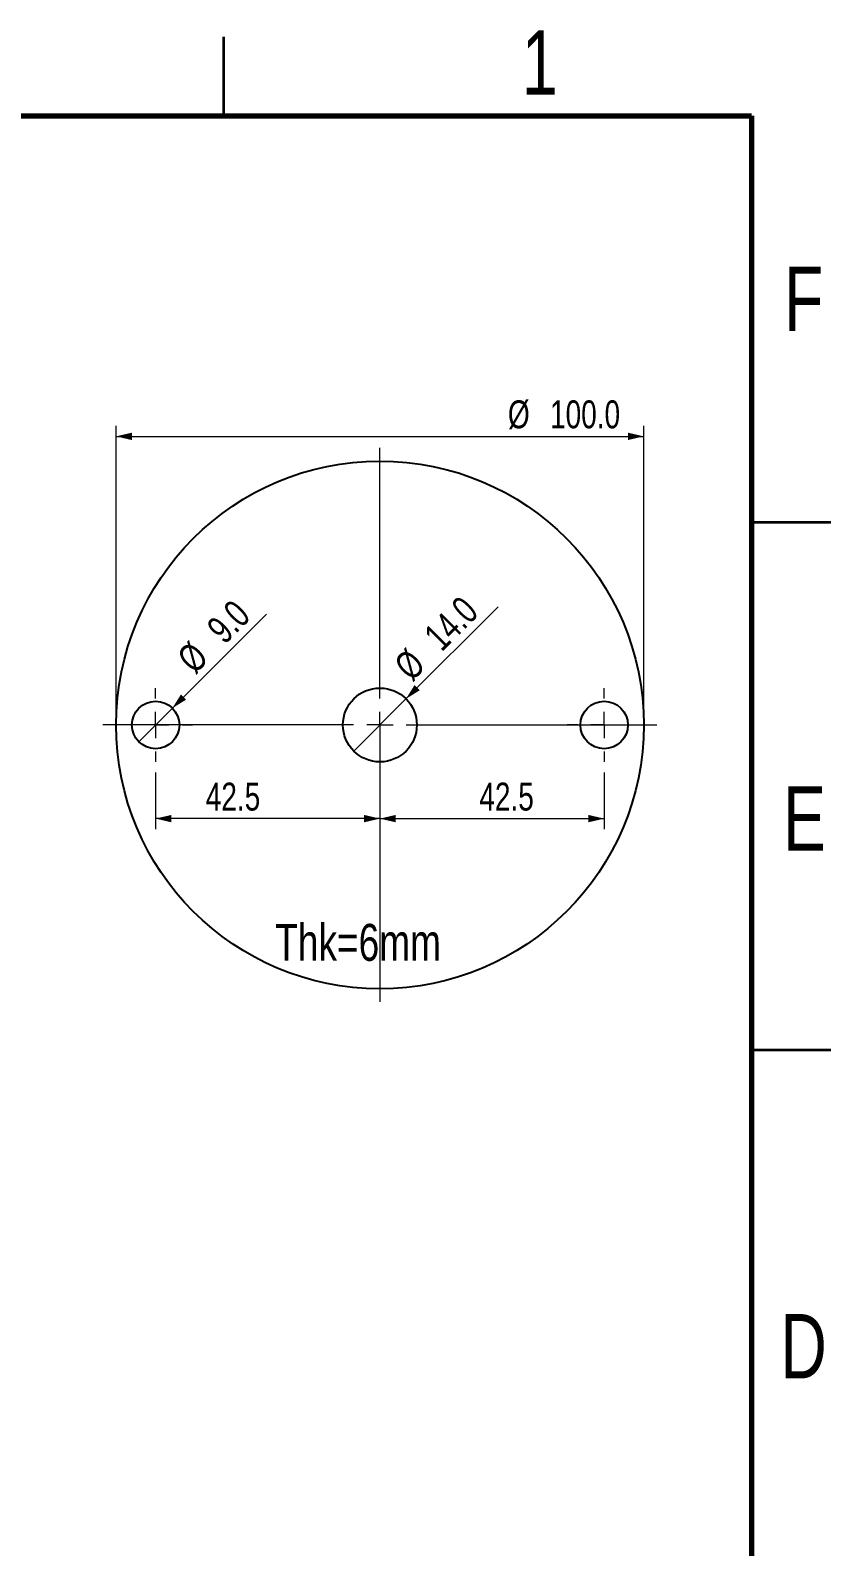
# Model space of a CAD drawing. Header units: millimetres. Extents: x 2 to 418, y 2 to 295.
# Drawn here: x 341.7 to 417.5, y 151.4 to 295.1 of the extents above; entities that cross this region are included whole.
import ezdxf

# ---------------------------------------------------------------- set-up
doc = ezdxf.new("R2010")
doc.units = ezdxf.units.MM
doc.styles.add('SLDTEXTSTYLE0', font='TXT', dxfattribs={"width": 0.75})
doc.dimstyles.new('SLDDIMSTYLE4', dxfattribs={"dimtxt": 2.645833, "dimasz": 1.5, "dimexe": 0, "dimexo": 0.0625, "dimgap": 0.661458, "dimtad": 1, "dimdec": 1, "dimlfac": 2, "dimrnd": 1e-09, "dimzin": 4, "dimdsep": 46, "dimtxsty": 'SLDTEXTSTYLE0', "dimsah": 1, "dimcen": 0.09, "dimadec": 0, "dimazin": 1, "dimtfac": 1, "dimtdec": 1, "dimtofl": 0, "dimtmove": 0, "dimatfit": 3, "dimfxl": 0, "dimfrac": 2, "dimtolj": 1, "dimtzin": 12, "dimarcsym": 0})
doc.dimstyles.new('SLDDIMSTYLE5', dxfattribs={"dimtxt": 2.645833, "dimasz": 1.5, "dimexe": 0, "dimexo": 0.0625, "dimgap": 0.661458, "dimtad": 1, "dimdec": 1, "dimlfac": 2, "dimrnd": 1e-09, "dimzin": 12, "dimdsep": 46, "dimtxsty": 'SLDTEXTSTYLE0', "dimsah": 1, "dimcen": 0.09, "dimadec": 0, "dimazin": 3, "dimtfac": 1, "dimtdec": 1, "dimtofl": 0, "dimtmove": 0, "dimatfit": 3, "dimfxl": 0, "dimfrac": 2, "dimtolj": 1, "dimtzin": 12, "dimarcsym": 0})
doc.dimstyles.new('SLDDIMSTYLE6', dxfattribs={"dimtxt": 2.645833, "dimasz": 1.5, "dimexe": 0, "dimexo": 0.0625, "dimgap": 0.661458, "dimtad": 1, "dimdec": 1, "dimlfac": 2, "dimrnd": 1e-09, "dimzin": 4, "dimdsep": 46, "dimtxsty": 'SLDTEXTSTYLE0', "dimblk1": 'NONE', "dimsah": 1, "dimcen": 0, "dimadec": 0, "dimazin": 1, "dimtfac": 1, "dimtdec": 1, "dimtmove": 0, "dimatfit": 3, "dimldrblk": 'NONE', "dimfxl": 0, "dimfrac": 2, "dimtolj": 1, "dimtzin": 12, "dimarcsym": 0})

# ---------------------------------------------------------------- blocks, each defined once
blk = doc.blocks.new('_D_5')
at = {"color": 7, "linetype": 'Continuous', "lineweight": 18}
for p, q in [((349.79, 230.29), (349.79, 257.64)), ((399.79, 230.29), (399.79, 257.64)), ((349.79, 256.64), (399.79, 256.64))]:
    blk.add_line(p, q, dxfattribs=at)
for points in [[(349.79, 256.64), (351.29, 256.29), (351.29, 256.99)], [(399.79, 256.64), (398.29, 256.99), (398.29, 256.29)]]:
    blk.add_solid(points, dxfattribs=at)
at = {"color": 7, "linetype": 'Continuous', "lineweight": 18, "char_height": 2.646, "attachment_point": 1, "style": 'SLDTEXTSTYLE0'}
for s, insert in [('%%c', (386.92, 260.05)), ('100.0', (390.91, 260.05))]:
    blk.add_mtext(s, dxfattribs=dict(at, insert=insert))
blk = doc.blocks.new('_D_6')
at = {"color": 7, "linetype": 'Continuous', "lineweight": 18}
for p, q in [((374.79, 228.29), (374.79, 219.42)), ((353.54, 224.79), (353.54, 219.42)), ((374.79, 220.42), (353.54, 220.42))]:
    blk.add_line(p, q, dxfattribs=at)
for points in [[(353.54, 220.42), (355.04, 220.07), (355.04, 220.77)], [(374.79, 220.42), (373.29, 220.77), (373.29, 220.07)]]:
    blk.add_solid(points, dxfattribs=at)
at = {"color": 7, "linetype": 'Continuous', "lineweight": 18, "insert": (358.29, 223.83), "char_height": 2.646, "attachment_point": 1, "style": 'SLDTEXTSTYLE0'}
blk.add_mtext('42.5', dxfattribs=at)
blk = doc.blocks.new('_D_7')
at = {"color": 7, "linetype": 'Continuous', "lineweight": 18}
for p, q in [((374.79, 228.29), (374.79, 219.42)), ((396.04, 224.79), (396.04, 219.42)), ((374.79, 220.42), (396.04, 220.42))]:
    blk.add_line(p, q, dxfattribs=at)
for points in [[(374.79, 220.42), (376.29, 220.07), (376.29, 220.77)], [(396.04, 220.42), (394.54, 220.77), (394.54, 220.07)]]:
    blk.add_solid(points, dxfattribs=at)
at = {"color": 7, "linetype": 'Continuous', "lineweight": 18, "insert": (384.21, 223.83), "char_height": 2.646, "attachment_point": 1, "style": 'SLDTEXTSTYLE0'}
blk.add_mtext('42.5', dxfattribs=at)
blk = doc.blocks.new('_D_8')
at = {"color": 7, "linetype": 'Continuous', "lineweight": 18}
for q in [(385.98, 240.48), (372.32, 226.82)]:
    blk.add_line((377.26, 231.77), q, dxfattribs=at)
blk.add_solid([(377.26, 231.77), (378.57, 232.58), (378.08, 233.08)], dxfattribs=at)
at = {"color": 7, "linetype": 'Continuous', "lineweight": 18, "char_height": 2.646, "attachment_point": 1, "rotation": 45, "style": 'SLDTEXTSTYLE0'}
for s, insert in [('14.0', (378.76, 238.03)), ('%%c', (375.94, 235.21))]:
    blk.add_mtext(s, dxfattribs=dict(at, insert=insert))
blk = doc.blocks.new('_NONE')
blk = doc.blocks.new('_D_9')
at = {"color": 7, "linetype": 'Continuous', "lineweight": 18}
for q in [(364.04, 239.79), (351.95, 227.7)]:
    blk.add_line((355.13, 230.89), q, dxfattribs=at)
blk.add_solid([(355.13, 230.89), (356.44, 231.7), (355.94, 232.19)], dxfattribs=at)
at = {"color": 7, "linetype": 'Continuous', "lineweight": 18, "char_height": 2.646, "attachment_point": 1, "rotation": 45, "style": 'SLDTEXTSTYLE0'}
for s, insert in [('9.0', (358.2, 238.72)), ('%%c', (355.38, 235.9))]:
    blk.add_mtext(s, dxfattribs=dict(at, insert=insert))
blk = doc.blocks.new('SW_CENTERMARKSYMBOL_0')
at = {"color": 0, "linetype": 'Continuous', "lineweight": 0}
for p, q in [((0, 2.5), (0, 26.25)), ((-2.5, 0), (-26.25, 0)), ((0, 0), (-1.25, 0)), ((0, 0), (0, 1.25)), ((0, 0), (0, -1.25)), ((0, 0), (1.25, 0)), ((2.5, 0), (26.25, 0)), ((0, -2.5), (0, -26.25))]:
    blk.add_line(p, q, dxfattribs=at)
blk = doc.blocks.new('SW_CENTERMARKSYMBOL_1')
at = {"color": 0, "linetype": 'Continuous', "lineweight": 0}
for p, q in [((0, 2.5), (0, 3.5)), ((-2.5, 0), (-3.5, 0)), ((0, 0), (-1.25, 0)), ((0, 0), (0, 1.25)), ((0, 0), (0, -1.25)), ((0, 0), (1.25, 0)), ((2.5, 0), (3.5, 0)), ((0, -2.5), (0, -3.5))]:
    blk.add_line(p, q, dxfattribs=at)
blk = doc.blocks.new('SW_CENTERMARKSYMBOL_2')
at = {"color": 0, "linetype": 'Continuous', "lineweight": 0}
for p, q in [((0, 2.5), (0, 3.5)), ((-2.5, 0), (-3.5, 0)), ((0, 0), (-1.25, 0)), ((0, 0), (0, 1.25)), ((0, 0), (0, -1.25)), ((0, 0), (1.25, 0)), ((2.5, 0), (3.5, 0)), ((0, -2.5), (0, -3.5))]:
    blk.add_line(p, q, dxfattribs=at)

msp = doc.modelspace()

# ---------------------------------------------------------------- linework, layer by layer
at = {"color": 7, "linetype": 'Continuous', "lineweight": 35}
for p, q in [((360, 287), (360, 294.5)), ((410, 248.5), (417.5, 248.5)), ((410, 198.5), (417.5, 198.5))]:
    msp.add_line(p, q, dxfattribs=at)
at = {"color": 7, "linetype": 'Continuous', "lineweight": 70}
for p, q in [((10, 287), (410, 287)), ((410, 287), (410, 10))]:
    msp.add_line(p, q, dxfattribs=at)
at = {"color": 7, "linetype": 'Continuous', "lineweight": 25}
for centre, radius in [((374.79, 229.294), 25), ((374.79, 229.294), 3.5), ((353.54, 229.294), 2.25), ((396.04, 229.294), 2.25)]:
    msp.add_circle(centre, radius, dxfattribs=at)

# ---------------------------------------------------------------- block references
at = {"color": 7, "linetype": 'Continuous', "lineweight": 0}
for name, p in [('SW_CENTERMARKSYMBOL_0', (374.79, 229.294)), ('SW_CENTERMARKSYMBOL_2', (353.54, 229.294)), ('SW_CENTERMARKSYMBOL_1', (396.04, 229.294))]:
    msp.add_blockref(name, p, dxfattribs=at)

# ---------------------------------------------------------------- texts
at = {"color": 7, "linetype": 'Continuous', "lineweight": 0, "style": 'SLDTEXTSTYLE0'}
for s, insert, char_height, attachment_point in [('1', (389.939, 295.114), 6.096, 2), ('F', (414.937, 272.726), 6.096, 2), ('E', (415.011, 223.476), 6.096, 2), ('Thk=6mm', (364.872, 210.445), 3.5, 1), ('D', (414.93, 173.476), 6.096, 2)]:
    msp.add_mtext(s, dxfattribs=dict(at, insert=insert, char_height=char_height, attachment_point=attachment_point))

# ---------------------------------------------------------------- dimensions: what is measured, and where the dimension line sits
at = {"color": 7, "linetype": 'Continuous', "lineweight": 18}
dim = msp.add_linear_dim(base=(399.79, 256.638), p1=(349.79, 229.294), p2=(399.79, 229.294), text='%%c<>', dimstyle='SLDDIMSTYLE4', dxfattribs=at)
dim.commit()
dim.dimension.update_dxf_attribs({"geometry": '_D_5', "text_midpoint": (393.315, 256.638), "dimtype": 160})
for p1, p2, picture, middle in [((372.315, 226.82), (377.265, 231.769), '_D_8', (382.3, 236.804)), ((351.949, 227.703), (355.131, 230.885), '_D_9', (361.05, 236.804))]:
    dim = msp.add_diameter_dim_2p(p1=p1, p2=p2, dimstyle='SLDDIMSTYLE6', dxfattribs=at)
    dim.commit()
    dim.dimension.update_dxf_attribs({"geometry": picture, "text_midpoint": middle, "dimtype": 163})
for base, p2, picture, middle in [((353.54, 220.42), (353.54, 225.794), '_D_6', (361.711, 220.42)), ((396.04, 220.42), (396.04, 225.794), '_D_7', (387.629, 220.42))]:
    dim = msp.add_linear_dim(base=base, p1=(374.79, 229.294), p2=p2, dimstyle='SLDDIMSTYLE5', dxfattribs=at)
    dim.commit()
    dim.dimension.update_dxf_attribs({"geometry": picture, "text_midpoint": middle, "dimtype": 160})

doc.saveas('drawing.dxf')
